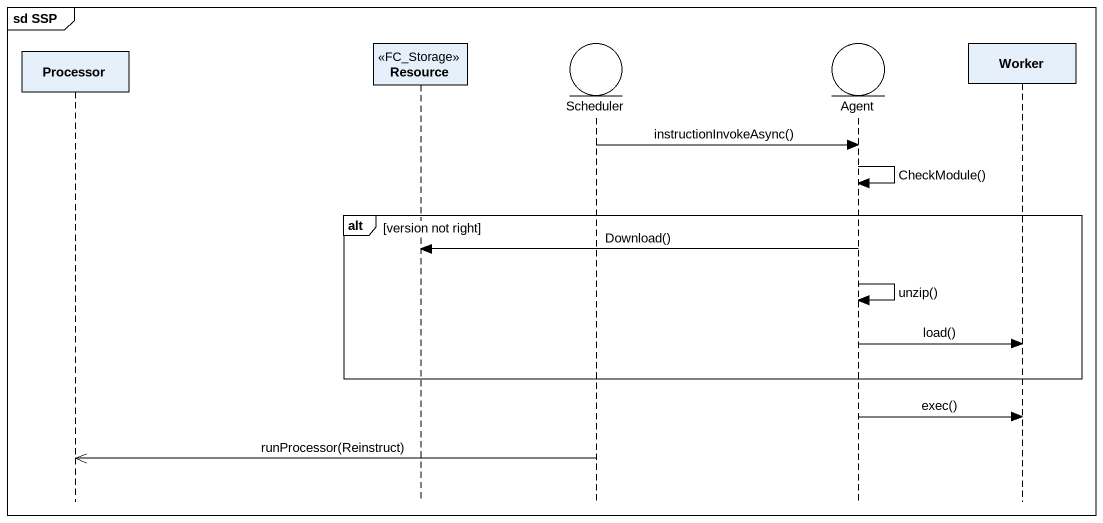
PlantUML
@startuml
mainframe sd SSP
hide footbox
participant Processor
participant Resource <<FC_Storage>>
entity Scheduler
entity "Agent" as Agent_
participant Worker

Scheduler -> Agent_ : instructionInvokeAsync()
Agent_ -> Agent_ : CheckModule()
alt version not right
  Agent_ -> Resource : Download()
  Agent_ -> Agent_ : unzip()
  Agent_ -> Worker : load()
end
Agent_ -> Worker : exec()
Scheduler ->> Processor : runProcessor(Reinstruct)
@enduml
